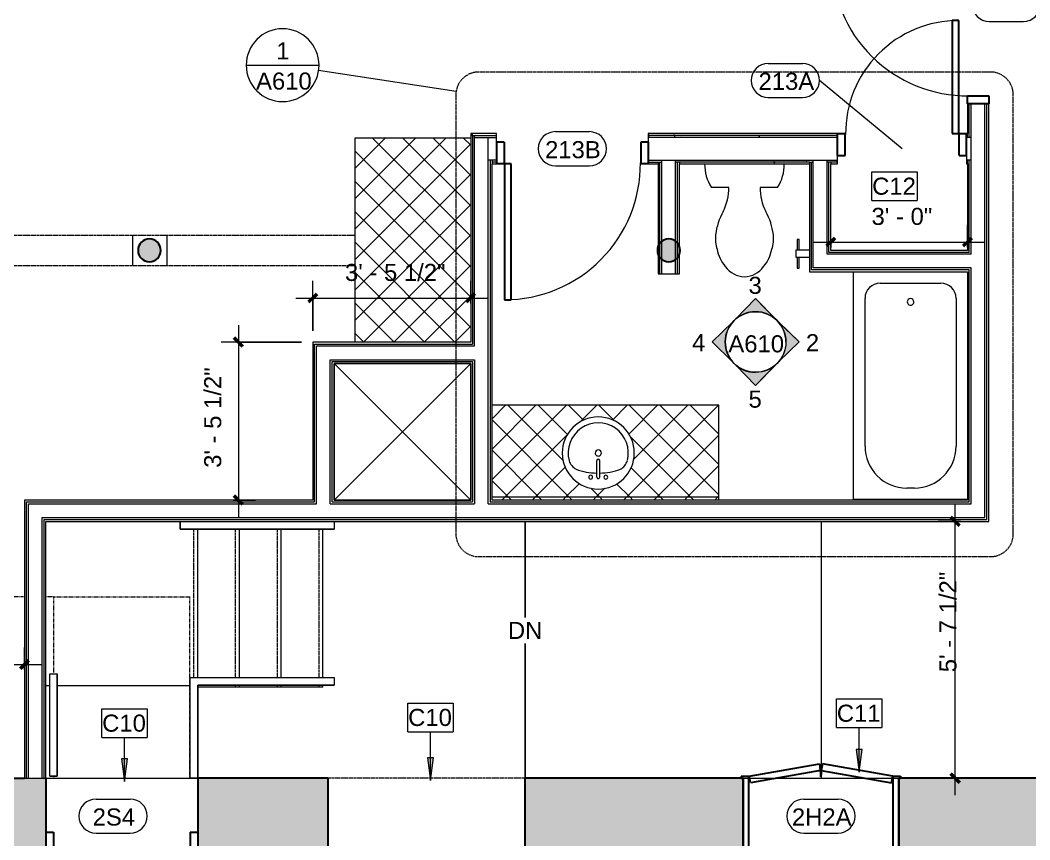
# Model space of a CAD drawing. Header units: inches. Extents: x -1176 to 1507, y -2587 to 978.
# Drawn here: x -905.1 to -639, y 20 to 236 of the extents above; entities that cross this region are included whole.
import ezdxf

# ---------------------------------------------------------------- set-up
doc = ezdxf.new("R2010")
doc.units = ezdxf.units.IN
doc.header["$MEASUREMENT"] = 0
for name, pattern in [('Dash', [0.25, 0.125, -0.125]), ('Dash 1_16_', [0.125, 0.0625, -0.0625]), ('Dash Dot 3_16_', [0.3125, 0.1875, -0.0625, 0, -0.0625]), ('Overhead', [0.15625, 0.09375, -0.0625]), ('Overhead 1_16_', [0.101562, 0.0625, -0.039062])]:
    doc.linetypes.add(name, pattern=pattern)
for name, color, linetype, lineweight in [('A-ANNO-DIMS', 211, 'Continuous', 9), ('A-ANNO-DIMS-48', 211, 'Continuous', 9), ('A-ANNO-KEYN', 231, 'Continuous', 9), ('A-ANNO-SYMB', 150, 'Continuous', 9), ('A-DETL', 90, 'Continuous', 9), ('A-DETL-GENF', 92, 'Continuous', 9), ('A-DETL-MEDM', 33, 'Continuous', 18), ('A-DOOR', 31, 'Continuous', 18), ('A-DOOR-FRAM', 31, 'Continuous', 30), ('A-DOOR-IDEN', 31, 'Continuous', 9), ('A-FLOR', 192, 'Continuous', 18), ('A-FLOR-HRAL', 11, 'Continuous', 18), ('A-FLOR-LEVL', 51, 'Continuous', 9), ('A-FLOR-LEVL-TEXT', 2, 'Continuous', 9), ('A-GENM', 13, 'Continuous', 18), ('A-WALL', 113, 'Continuous', 18), ('A-WALL-PATT', 111, 'Continuous', 18), ('G-ANNO-SYMB', 111, 'Continuous', 9), ('I-WALL', 2, 'Continuous', 18), ('P-SANR-FIXT', 6, 'Continuous', 9), ('Q-CASE', 31, 'Continuous', 9), ('S-COLS', 52, 'Continuous', 18), ('S-STRS', 31, 'Continuous', 18)]:
    doc.layers.add(name, color=color, linetype=linetype, lineweight=lineweight)
doc.styles.add('Arial', font='arial.ttf', dxfattribs={"height": 4.5})
doc.styles.add('Swis721 Lt BT', font='swissl.ttf', dxfattribs={"height": 4.5})
doc.dimstyles.new('OTJ_-_3_32__Linear__1_2__Tolerance_1', dxfattribs={"dimscale": 12, "dimtxt": 4.748918, "dimasz": 0.1875, "dimexe": 0.375, "dimexo": 0.25, "dimgap": 0.25, "dimtad": 1, "dimdec": 1, "dimrnd": 0.5, "dimzin": 3, "dimdsep": 46, "dimlunit": 4, "dimtxsty": 'Swis721 Lt BT', "dimblk1": 'OBLIQUE', "dimblk2": 'OBLIQUE', "dimsah": 1, "dimcen": 0.09, "dimdle": 0.375, "dimazin": 0, "dimtfac": 1, "dimtdec": 4, "dimtix": 1, "dimtmove": 0, "dimatfit": 3, "dimfxl": 1, "dimtvp": 1, "dimfrac": 2, "dimtolj": 1, "dimtzin": 0, "dimarcsym": 2})
doc.dimstyles.new('OTJ_-_3_32__Linear__1_2__Tolerance_2', dxfattribs={"dimscale": 12, "dimtxt": 4.748918, "dimasz": 0.1875, "dimexe": 0.375, "dimexo": 0.25, "dimgap": 0.25, "dimtad": 1, "dimdec": 1, "dimrnd": 0.5, "dimzin": 3, "dimdsep": 46, "dimlunit": 4, "dimtxsty": 'Swis721 Lt BT', "dimblk1": 'OBLIQUE', "dimblk2": 'OBLIQUE', "dimsah": 1, "dimcen": 0.09, "dimdle": 0.375, "dimazin": 0, "dimtfac": 1, "dimtdec": 4, "dimtix": 1, "dimtmove": 2, "dimatfit": 3, "dimfxl": 1, "dimtvp": 1, "dimfrac": 2, "dimtolj": 1, "dimtzin": 0, "dimarcsym": 2})
pattern_1 = [(0, (0, 0), (15.36, 3.84), [0.634, -10.886, 0.634, -10.886, -61.44]), (0, (0, 0), (15.36, 3.84), [-23.04, 0.634, -22.406, 0.634, -10.886, -26.88]), (0, (0, 0), (15.36, 3.84), [-57.6, 0.634, -7.046, 0.634, -18.566]), (120, (5.76, 1.92), (-11.005538, 11.38215), [0.634, -10.886, 0.634, -10.886, -61.44]), (120, (5.76, 1.92), (-11.005538, 11.38215), [-23.04, 0.634, -22.406, 0.634, -10.886, -26.88]), (120, (5.76, 1.92), (-11.005538, 11.38215), [-57.6, 0.634, -7.046, 0.634, -18.566]), (240, (7.68, 9.6), (-4.354462, -15.22215), [0.634, -10.886, 0.634, -10.886, -61.44]), (240, (7.68, 9.6), (-4.354462, -15.22215), [-23.04, 0.634, -22.406, 0.634, -10.886, -26.88]), (240, (7.68, 9.6), (-4.354462, -15.22215), [-57.6, 0.634, -7.046, 0.634, -18.566])]
pattern_2 = [(45, (733.535, -109.558), (-4.006467, 4.006467), []), (135, (733.535, -109.558), (-4.006467, -4.006467), [])]

# ---------------------------------------------------------------- blocks, each defined once
blk = doc.blocks.new('Single Flush - D13 3_ X 8_-8254427-2nd Floor Construction')
at = {"layer": 'A-DOOR', "lineweight": 30}
for p, q in [((16.16, -10), (17.91, -10)), ((16.16, -45.81), (16.16, -10)), ((17.91, -10), (17.91, -45.81)), ((17.91, -45.81), (16.16, -45.81))]:
    blk.add_line(p, q, dxfattribs=at)
at = {"layer": 'A-DOOR', "lineweight": 9}
blk.add_arc((17.91, -10), 35.81, 179.5, 270, dxfattribs=at)
at = {"layer": 'A-DOOR-FRAM'}
for p, q in [((-20, -4.25), (-20, -10)), ((-20, -4.25), (-18, -4.25)), ((-18, -4.25), (-18, -10)), ((18, -4.25), (18, -10)), ((18, -4.25), (20, -4.25)), ((20, -4.25), (20, -10)), ((-20, -10), (-18, -10)), ((18, -10), (20, -10))]:
    blk.add_line(p, q, dxfattribs=at)
at = {"layer": 'A-GENM', "linetype": 'Dash', "lineweight": 9}
for p, q in [((-25.62, 57.81), (-29.91, 57.81)), ((-29.91, 10), (-29.91, 57.81)), ((-17.91, 57.81), (-20, 57.81)), ((-17.91, 57.81), (17.91, 57.81)), ((-17.91, 37.5), (-17.91, 57.81)), ((17.91, 10), (17.91, 57.81)), ((-17.91, 10), (-17.91, 10.5)), ((17.87, 10), (17.91, 10)), ((-35.91, -10), (-35.91, -10.38)), ((17.87, -10), (17.91, -10)), ((17.91, -10), (17.91, -69.81)), ((-35.91, -12.38), (-35.91, -60.38)), ((-35.91, -62.38), (-35.91, -69.81)), ((-35.91, -69.81), (17.91, -69.81))]:
    blk.add_line(p, q, dxfattribs=at)
blk = doc.blocks.new('Double Flush - 3_6-8108160-2nd Floor Construction')
at = {"layer": 'A-DOOR', "color": 8, "lineweight": 30}
for p, q in [((-18.91, 10.5), (-0.38, 13.77)), ((-0.38, 13.77), (-0.08, 12.04)), ((0.38, 13.77), (0.08, 12.04)), ((18.91, 10.5), (0.38, 13.77)), ((-0.08, 12.04), (-18.6, 8.78)), ((0.08, 12.04), (18.6, 8.78)), ((-18.6, 8.78), (-18.91, 10.5)), ((18.6, 8.78), (18.91, 10.5))]:
    blk.add_line(p, q, dxfattribs=at)
at = {"layer": 'A-DOOR', "lineweight": 9}
for centre, start, end in [((-18.91, 10.5), 359.5, 10), ((18.91, 10.5), 170, 180.5)]:
    blk.add_arc(centre, 18.81, start, end, dxfattribs=at)
at = {"layer": 'A-DOOR-FRAM', "color": 8}
for p, q in [((-21, 10.5), (-19, 10.5)), ((-21, 10.5), (-21, 10)), ((-21, 10), (-20.5, 10)), ((-20.5, -10), (-20.5, 10)), ((-19, -10.5), (-19, 10.5)), ((19, -10.5), (19, 10.5)), ((19, 10.5), (21, 10.5)), ((20.5, 10), (21, 10)), ((20.5, -10), (20.5, 10)), ((21, 10.5), (21, 10)), ((-21, -10), (-20.5, -10)), ((-21, -10.5), (-21, -10)), ((-21, -10.5), (-19, -10.5)), ((19, -10.5), (21, -10.5)), ((20.5, -10), (21, -10)), ((21, -10.5), (21, -10))]:
    blk.add_line(p, q, dxfattribs=at)
blk = doc.blocks.new('Desk32 - Desk-6998125-2nd Floor Construction')
at = {"layer": 'Q-CASE'}
h = blk.add_hatch(dxfattribs=at)
h.set_pattern_fill('FP_18', color=256, style=0, pattern_type=2)
h.set_pattern_definition([(135, (2529.107, 1280.779), (-4.006467, -4.006467), []), (225, (2529.107, 1280.779), (4.006467, -4.006467), [])])
h.paths.add_polyline_path([(2377.92, 463.83), (2377.92, 494.41), (2324.13, 494.41), (2324.13, 463.83), (2354.17, 463.83)], flags=0)
for p, q in [((2324.13, 494.41), (2324.13, 463.83)), ((2324.13, 463.83), (2377.92, 463.83))]:
    blk.add_line(p, q, dxfattribs=at)
blk = doc.blocks.new('Single Flush - D13 3_ X 8_-V21-2nd Floor Construction')
at = {"layer": 'A-GENM', "linetype": 'Dash', "lineweight": 9}
for p, q in [((-22.91, 57.81), (-29.91, 57.81)), ((-29.91, 10), (-29.91, 57.81)), ((-35.91, -10), (-35.91, -10.38)), ((-35.91, -62.38), (-35.91, -69.81)), ((-35.91, -69.81), (-18.02, -69.81))]:
    blk.add_line(p, q, dxfattribs=at)
blk = doc.blocks.new('Single Flush - D2 3_ X 8_-8439575-2nd Floor Construction')
at = {"layer": 'A-DOOR', "lineweight": 30}
for p, q in [((16.15625, 39.8125), (16.15625, 4)), ((17.90625, 39.8125), (16.15625, 39.8125)), ((17.90625, 4), (17.90625, 39.8125)), ((16.15625, 4), (17.90625, 4))]:
    blk.add_line(p, q, dxfattribs=at)
at = {"layer": 'A-DOOR', "lineweight": 9}
blk.add_arc((17.90625, 4), 35.8125, 90, 180.5, dxfattribs=at)
at = {"layer": 'A-DOOR-FRAM'}
for p, q in [((-20, -1.75), (-20, 4)), ((-20, 4), (-18, 4)), ((-18, -1.75), (-18, 4)), ((18.000004, -1.75), (18.000004, 4)), ((18.000004, 4), (20.000004, 4)), ((20.000004, -1.75), (20.000004, 4)), ((-20, -1.75), (-18, -1.75)), ((18.000004, -1.75), (20.000004, -1.75))]:
    blk.add_line(p, q, dxfattribs=at)
blk = doc.blocks.new('Single Flush - D1 3_ X 8_-8249534-2nd Floor Construction')
at = {"layer": 'A-DOOR', "lineweight": 30}
for p, q in [((16.15625, 38.625), (16.15625, 2.8125)), ((17.90625, 38.625), (16.15625, 38.625)), ((17.90625, 2.8125), (17.90625, 38.625)), ((16.15625, 2.8125), (17.90625, 2.8125))]:
    blk.add_line(p, q, dxfattribs=at)
at = {"layer": 'A-DOOR', "lineweight": 9}
blk.add_arc((17.90625, 2.8125), 35.8125, 90, 180.5, dxfattribs=at)
at = {"layer": 'A-DOOR-FRAM'}
for p, q in [((-20, -2.9375), (-20, 2.8125)), ((-20, 2.8125), (-18, 2.8125)), ((-18, -2.9375), (-18, 2.8125)), ((18.000004, -2.9375), (18.000004, 2.8125)), ((18.000004, 2.8125), (20.000004, 2.8125)), ((20.000004, -2.9375), (20.000004, 2.8125)), ((-20, -2.9375), (-18, -2.9375)), ((18.000004, -2.9375), (20.000004, -2.9375))]:
    blk.add_line(p, q, dxfattribs=at)
blk = doc.blocks.new('Single Flush - D2 2_6_ X 8_-8439169-2nd Floor Construction')
at = {"layer": 'A-DOOR', "lineweight": 30}
for p, q in [((13.15625, 33.8125), (13.15625, 4)), ((14.90625, 33.8125), (13.15625, 33.8125)), ((14.90625, 4), (14.90625, 33.8125)), ((13.15625, 4), (14.90625, 4))]:
    blk.add_line(p, q, dxfattribs=at)
at = {"layer": 'A-DOOR', "lineweight": 9}
blk.add_arc((14.90625, 4), 29.8125, 90, 180.5, dxfattribs=at)
at = {"layer": 'A-DOOR-FRAM'}
for p, q in [((-17, -1.75), (-17, 4)), ((-17, 4), (-15, 4)), ((-15, -1.75), (-15, 4)), ((15.000004, -1.75), (15.000004, 4)), ((15.000004, 4), (17.000004, 4)), ((17.000004, -1.75), (17.000004, 4)), ((-17, -1.75), (-15, -1.75)), ((15.000004, -1.75), (17.000004, -1.75))]:
    blk.add_line(p, q, dxfattribs=at)
blk = doc.blocks.new('C-Counter Top - ADJ HEIGHT-7398507-2nd Floor Construction')
at = {"layer": 'Q-CASE'}
h = blk.add_hatch(dxfattribs=at)
h.set_pattern_fill('FP_41', color=256, style=0, pattern_type=2)
h.set_pattern_definition(pattern_2)
h.paths.add_polyline_path([(-47.21, 0.75), (12.59, 0.75), (12.59, 25), (-47.21, 25), (-47.21, 4.15)], flags=0)
h.paths.add_polyline_path([(-19.21, 2.9), (-21.32, 3.14), (-23.33, 3.84), (-25.13, 4.97), (-26.64, 6.47), (-27.77, 8.28), (-28.47, 10.28), (-28.71, 12.4), (-28.47, 14.51), (-27.77, 16.52), (-26.64, 18.32), (-25.13, 19.82), (-23.33, 20.96), (-21.32, 21.66), (-19.21, 21.9), (-17.1, 21.66), (-15.09, 20.96), (-13.29, 19.82), (-11.78, 18.32), (-10.65, 16.52), (-9.95, 14.51), (-9.71, 12.4), (-9.95, 10.28), (-10.65, 8.28), (-11.78, 6.47), (-13.29, 4.97), (-15.09, 3.84), (-17.1, 3.14)], flags=0)
h = blk.add_hatch(dxfattribs=at)
h.set_pattern_fill('FP_41', color=256, style=0, pattern_type=2)
h.set_pattern_definition(pattern_2)
h.paths.add_polyline_path([(12.59, 0), (12.59, 0.75), (-47.21, 0.75), (-47.21, 0), (-41.04, 0)], flags=0)
for p, q in [((12.59, 25), (-47.21, 25)), ((12.59, 0.75), (12.59, 25)), ((12.59, 0.75), (-47.21, 0.75)), ((12.59, 0), (12.59, 0.75))]:
    blk.add_line(p, q, dxfattribs=at)
blk = doc.blocks.new('Sink Vanity-Round - 19_ x 19_-4918671-2nd Floor Construction')
at = {"layer": 'P-SANR-FIXT'}
for p, q in [((3.43, 9.73), (3.43, 5.36)), ((4.18, 9.73), (4.18, 5.36))]:
    blk.add_line(p, q, dxfattribs=at)
for centre, radius, start, end in [((3.81, 3.35), 9.5, 90, 270), ((3.81, 3.35), 9.5, 270, 90), ((3.81, -9.17), 17.81, 91.2067, 109.2086), ((1.81, 9.73), 0.5, 360, 180), ((1.81, 9.73), 0.5, 180, 360), ((3.81, 9.73), 0.375, 360, 180), ((3.81, -9.17), 17.81, 70.7914, 88.7933), ((5.81, 9.73), 0.5, 0, 180), ((5.81, 9.73), 0.5, 180, 360), ((3.81, 3.35), 7.93, 165.3071, 14.6929), ((0.05, 4.11), 4.12, 120.7927, 162.1904), ((3.81, 5.36), 0.375, 180, 360), ((7.56, 4.11), 4.12, 17.8096, 59.2073), ((3.81, 3.35), 0.812, 360, 180), ((3.81, 3.35), 0.813, 180, 360)]:
    blk.add_arc(centre, radius, start, end, dxfattribs=at)
blk = doc.blocks.new('Tub-Rectangular-3D - Tub-Rectangular-3D-V39-2nd Floor Construction')
at = {"layer": 'P-SANR-FIXT'}
for p, q in [((16.28, -2.81), (16.28, -32.81)), ((-36.72, -5.81), (2.28, -5.81)), ((-40.72, -25.81), (-40.72, -9.81)), ((13.28, -16.81), (13.28, -18.81)), ((2.28, -29.81), (-36.72, -29.81)), ((16.28, -32.81), (-43.72, -32.81))]:
    blk.add_line(p, q, dxfattribs=at)
for centre, radius, start, end in [((-36.72, -9.81), 4, 90, 180), ((2.28, -16.81), 11, 360, 90), ((-35.77, -17.81), 0.875, 90, 270), ((-35.77, -17.81), 0.875, 270, 90), ((2.28, -18.81), 11, 270, 0), ((-36.72, -25.81), 4, 180, 270)]:
    blk.add_arc(centre, radius, start, end, dxfattribs=at)
blk = doc.blocks.new('P-Toilet-Floor-3D - Floor Mount-V40-2nd Floor Construction')
at = {"layer": 'P-SANR-FIXT'}
for p, q in [((-8.7, 8.31), (-4.13, 8.31)), ((4.13, 8.31), (8.7, 8.31))]:
    blk.add_line(p, q, dxfattribs=at)
for centre, radius, start, end in [((0.18, 25.42), 6.45, 91.5969, 144.1622), ((-0.18, 25.42), 6.45, 35.8378, 88.4031), ((2.68, 22.72), 10.08, 140.0681, 169.0843), ((-2.68, 22.72), 10.08, 10.9157, 39.9319), ((0.88, 21.86), 8.56, 161.1064, 187.2133), ((-0.88, 21.86), 8.56, 352.7867, 18.8936), ((9.41, 22.94), 17.16, 187.2133, 208.7603), ((-9.41, 22.94), 17.16, 331.2397, 352.7867), ((-17.85, 8.46), 13.72, 359.3911, 27.0003), ((17.85, 8.46), 13.72, 152.9997, 180.6089), ((0.69, 2.25), 11.19, 147.1473, 180.6052), ((-0.69, 2.25), 11.19, 359.3948, 32.8527)]:
    blk.add_arc(centre, radius, start, end, dxfattribs=at)
blk = doc.blocks.new('Door-Opening - Elevator Opening-7712518-2nd Floor Construction')
at = {"layer": 'A-DETL-GENF', "linetype": 'Overhead'}
for p, q in [((25.68, 10), (-26.32, 10)), ((-26.32, -10), (25.68, -10))]:
    blk.add_line(p, q, dxfattribs=at)
at = {"layer": 'A-DETL-MEDM', "lineweight": 30}
for p, q in [((-26.32, 10), (-26.32, -10)), ((25.68, -10), (25.68, 10))]:
    blk.add_line(p, q, dxfattribs=at)
blk = doc.blocks.new('P-Toilet_Paper_Holder - 7 1_2_x3 1_2_x7 1_4_-2803415-2nd Floor Construction')
at = {"layer": 'P-SANR-FIXT'}
for p, q in [((915.65, 502.78), (915.15, 502.78)), ((915.15, 502.78), (915.15, 500.03)), ((915.65, 500.03), (915.65, 502.78)), ((914.9, 498.03), (914.9, 500.03)), ((914.9, 500.03), (918.4, 500.03)), ((918.4, 498.03), (914.9, 498.03)), ((915.15, 498.03), (915.15, 495.28)), ((915.65, 495.28), (915.65, 498.03)), ((915.15, 495.28), (915.65, 495.28))]:
    blk.add_line(p, q, dxfattribs=at)
blk = doc.blocks.new('Top Rail Type - Top Rail_Internal_-8436716-2nd Floor Construction')
at = {"layer": 'A-FLOR-HRAL', "lineweight": 9}
for p, q in [((-862.98, 101.87), (-862.98, 103.87)), ((-862.98, 103.87), (-822.37, 103.87)), ((-822.37, 103.87), (-822.37, 101.87)), ((-822.37, 101.87), (-862.98, 101.87))]:
    blk.add_line(p, q, dxfattribs=at)
blk = doc.blocks.new('Top Rail Type - Top Rail_Internal_-V70-2nd Floor Construction')
at = {"layer": 'A-FLOR-HRAL', "lineweight": 9}
for p, q in [((-862.98, 103.87), (-862.98, 101.87)), ((-862.98, 103.87), (-822.37, 103.87)), ((-822.37, 103.87), (-822.37, 101.87)), ((-862.98, 101.87), (-822.37, 101.87))]:
    blk.add_line(p, q, dxfattribs=at)
blk = doc.blocks.new('Top Rail Type - Top Rail_Internal_-8436813-2nd Floor Construction')
at = {"layer": 'A-FLOR-HRAL', "lineweight": 9}
for p, q in [((-860.33, 36.25), (-860.33, 62.75)), ((-860.33, 62.75), (-822.33, 62.75)), ((-822.33, 62.75), (-822.33, 60.75)), ((-858.33, 60.75), (-858.33, 36.25)), ((-822.33, 60.75), (-858.33, 60.75)), ((-858.33, 36.25), (-860.33, 36.25))]:
    blk.add_line(p, q, dxfattribs=at)
blk = doc.blocks.new('Top Rail Type - Top Rail_Internal_-V71-2nd Floor Construction')
at = {"layer": 'A-FLOR-HRAL', "lineweight": 9}
for p, q in [((-860.33, 62.75), (-822.33, 62.75)), ((-860.33, 36.25), (-860.33, 62.75)), ((-822.33, 62.75), (-822.33, 60.75)), ((-858.33, 60.75), (-822.33, 60.75)), ((-858.33, 36.25), (-858.33, 60.75)), ((-860.33, 36.25), (-858.33, 36.25))]:
    blk.add_line(p, q, dxfattribs=at)
blk = doc.blocks.new('Top Rail Type - Top Rail_Internal_-8436933-2nd Floor Construction')
at = {"layer": 'A-FLOR-HRAL', "lineweight": 9}
for p, q in [((-897.33, 63.75), (-895.33, 63.75)), ((-897.33, 36.75), (-897.33, 63.75)), ((-895.33, 63.75), (-895.33, 36.75)), ((-895.33, 36.75), (-897.33, 36.75))]:
    blk.add_line(p, q, dxfattribs=at)
blk = doc.blocks.new('Top Rail Type - Top Rail_Internal_-V72-2nd Floor Construction')
at = {"layer": 'A-FLOR-HRAL', "lineweight": 9}
for p, q in [((-897.33, 63.75), (-895.33, 63.75)), ((-897.33, 36.75), (-897.33, 63.75)), ((-895.33, 36.75), (-895.33, 63.75)), ((-897.33, 36.75), (-895.33, 36.75))]:
    blk.add_line(p, q, dxfattribs=at)
blk = doc.blocks.new('Door Tag - Door Tag-41184-2nd Floor Construction')
at = {"layer": 'A-DOOR-IDEN'}
for p, q in [((-0.09375, 0.09375), (0.09375, 0.09375)), ((-0.09375, -0.09375), (0.09375, -0.09375))]:
    blk.add_line(p, q, dxfattribs=at)
for centre, start, end in [((-0.09375, 0), 90, 270), ((0.09375, 0), 270, 90)]:
    blk.add_arc(centre, 0.09375, start, end, dxfattribs=at)
blk = doc.blocks.new('DIMBLOCK46-2nd Floor Construction')
at = {"layer": 'A-ANNO-DIMS-48'}
for p, q in [((-847.61, 155.68), (-847.61, 105.06)), ((-831, 151.18), (-852.11, 151.18)), ((-847.61, 151.18), (-831, 151.18)), ((-849.02, 109.56), (-843.11, 109.56)), ((-847.61, 109.56), (-849.02, 109.56))]:
    blk.add_line(p, q, dxfattribs=at)
at = {"layer": 'A-ANNO-DIMS-48', "lineweight": 50}
for p, q in [((-847.61, 151.18), (-848.74, 152.31)), ((-847.61, 151.18), (-846.49, 150.06)), ((-847.61, 109.56), (-848.74, 110.68)), ((-847.61, 109.56), (-846.49, 108.43))]:
    blk.add_line(p, q, dxfattribs=at)
at = {"layer": 'A-ANNO-DIMS-48', "color": 0, "insert": (-856.62, 118.05), "char_height": 4.5, "width": 29.579, "attachment_point": 1, "rotation": 90, "line_spacing_factor": 1.005062, "style": 'Swis721 Lt BT'}
blk.add_mtext('3\' - 5 1/2"', dxfattribs=at)
blk = doc.blocks.new('_Oblique')
at = {"color": 0, "linetype": 'ByBlock', "lineweight": -2}
blk.add_line((-0.5, -0.5), (0.5, 0.5), dxfattribs=at)
blk = doc.blocks.new('DIMBLOCK47-2nd Floor Construction')
at = {"layer": 'A-ANNO-DIMS-48'}
for p, q in [((-691.45, 176.16), (-691.45, 182.07)), ((-655.45, 176.16), (-655.45, 182.07)), ((-695.95, 177.57), (-650.95, 177.57)), ((-691.45, 177.57), (-691.45, 176.16)), ((-655.45, 177.57), (-655.45, 176.16))]:
    blk.add_line(p, q, dxfattribs=at)
at = {"layer": 'A-ANNO-DIMS-48', "lineweight": 50}
for p, q in [((-691.45, 177.57), (-690.32, 178.69)), ((-655.45, 177.57), (-654.32, 178.69)), ((-691.45, 177.57), (-692.57, 176.44)), ((-655.45, 177.57), (-656.57, 176.44))]:
    blk.add_line(p, q, dxfattribs=at)
at = {"layer": 'A-ANNO-DIMS-48', "color": 0, "insert": (-680.72, 186.58), "char_height": 4.5, "width": 17.4579, "attachment_point": 1, "line_spacing_factor": 1.005062, "style": 'Swis721 Lt BT'}
blk.add_mtext('3\' - 0"', dxfattribs=at)
blk = doc.blocks.new('DIMBLOCK48-2nd Floor Construction')
at = {"layer": 'A-ANNO-DIMS-48'}
for p, q in [((-828, 154.18), (-828, 167.3)), ((-786.37, 161.39), (-786.37, 167.3)), ((-832.5, 162.8), (-781.87, 162.8)), ((-828, 162.8), (-828, 154.18)), ((-786.37, 162.8), (-786.37, 161.39))]:
    blk.add_line(p, q, dxfattribs=at)
at = {"layer": 'A-ANNO-DIMS-48', "lineweight": 50}
for p, q in [((-828, 162.8), (-829.12, 161.68)), ((-828, 162.8), (-826.87, 163.93)), ((-786.37, 162.8), (-787.5, 161.68)), ((-786.37, 162.8), (-785.25, 163.93))]:
    blk.add_line(p, q, dxfattribs=at)
at = {"layer": 'A-ANNO-DIMS-48', "color": 0, "insert": (-819.51, 171.81), "char_height": 4.5, "width": 29.579, "attachment_point": 1, "line_spacing_factor": 1.005062, "style": 'Swis721 Lt BT'}
blk.add_mtext('3\' - 5 1/2"', dxfattribs=at)
blk = doc.blocks.new('DIMBLOCK49-2nd Floor Construction')
at = {"layer": 'A-ANNO-DIMS-48'}
for p, q in [((-658.67, 31.75), (-658.67, 108.43)), ((-657.27, 103.93), (-663.17, 103.93)), ((-658.67, 103.93), (-657.27, 103.93)), ((-657.27, 36.25), (-663.17, 36.25)), ((-658.67, 36.25), (-657.27, 36.25))]:
    blk.add_line(p, q, dxfattribs=at)
at = {"layer": 'A-ANNO-DIMS-48', "lineweight": 50}
for p, q in [((-658.67, 103.93), (-659.8, 105.06)), ((-658.67, 103.93), (-657.55, 102.81)), ((-658.67, 36.25), (-659.8, 37.38)), ((-658.67, 36.25), (-657.55, 35.13))]:
    blk.add_line(p, q, dxfattribs=at)
at = {"layer": 'A-ANNO-DIMS-48', "color": 0, "insert": (-662.84, 64.17), "char_height": 4.5, "width": 29.579, "attachment_point": 1, "rotation": 90, "line_spacing_factor": 1.005062, "style": 'Swis721 Lt BT'}
blk.add_mtext('5\' - 7 1/2"', dxfattribs=at)
blk = doc.blocks.new('DIMBLOCK50-2nd Floor Construction')
at = {"layer": 'A-ANNO-DIMS-48'}
for p, q in [((-1004.06, 64.82), (-1004.06, 70.73)), ((-903.96, 64.82), (-903.96, 70.73)), ((-1008.56, 66.23), (-899.46, 66.23)), ((-1004.06, 66.23), (-1004.06, 64.82)), ((-903.96, 66.23), (-903.96, 64.82))]:
    blk.add_line(p, q, dxfattribs=at)
at = {"layer": 'A-ANNO-DIMS-48', "lineweight": 50}
for p, q in [((-1004.06, 66.23), (-1002.94, 67.36)), ((-903.96, 66.23), (-902.83, 67.36)), ((-1004.06, 66.23), (-1005.19, 65.11)), ((-903.96, 66.23), (-905.08, 65.11))]:
    blk.add_line(p, q, dxfattribs=at)
at = {"layer": 'A-ANNO-DIMS-48', "color": 0, "insert": (-961.28, 75.24), "char_height": 4.5, "width": 17.4579, "attachment_point": 1, "line_spacing_factor": 1.005062, "style": 'Swis721 Lt BT'}
blk.add_mtext('8\' - 4"', dxfattribs=at)
blk = doc.blocks.new('Floor Plan - Callout Head-3511279-2nd Floor Construction')
at = {"layer": 'A-ANNO-SYMB'}
blk.add_line((-0.2, 0), (0.2, 0), dxfattribs=at)
for start, end in [(360, 180), (180, 360)]:
    blk.add_arc((0, 0), 0.2, start, end, dxfattribs=at)
blk = doc.blocks.new('Elevation - Filled Arrow 2-347888-2nd Floor Construction')
at = {"layer": 'G-ANNO-SYMB'}
blk.add_circle((0, 0), 0.1664, dxfattribs=at)
blk = doc.blocks.new('Elevation - Filled Arrow-151867-2nd Floor Construction')
at = {"layer": 'G-ANNO-SYMB'}
h = blk.add_hatch(color=256, dxfattribs=at)
edge = h.paths.add_edge_path(flags=0)
edge.add_line((0, 0.2393), (0.1103, 0.1247))
edge.add_arc((-0.0002, -0.0002), 0.1667, 48.498, 130.5571)
edge.add_line((-0.1085, 0.1265), (0, 0.2393))
for p, q in [((0, 0.2393), (-0.1085, 0.1265)), ((-0.1084, 0.1266), (0, 0.2393)), ((0, 0.2393), (-0.1084, 0.1266)), ((0, 0.2393), (0.11, 0.1249)), ((0.1103, 0.1247), (0, 0.2393))]:
    blk.add_line(p, q, dxfattribs=at)
blk.add_arc((-0.0002, -0.0002), 0.1667, 48.498, 130.5571, dxfattribs=at)
blk.add_ellipse((-0.0002, -0.0001), major_axis=(-0.1667, 0), ratio=0.999376, start_param=3.141593, end_param=6.283185, dxfattribs=at)
blk = doc.blocks.new('Keynote Tag - Keynote Number - Boxed-135510-2nd Floor Construction')
at = {"layer": 'A-ANNO-KEYN'}
for p, q in [((-0.125, -0.0792), (-0.125, 0.0781)), ((-0.125, 0.0781), (0.125, 0.0781)), ((0.125, 0.0781), (0.125, -0.0792)), ((-0.125, -0.0792), (0.125, -0.0792))]:
    blk.add_line(p, q, dxfattribs=at)

msp = doc.modelspace()

# ---------------------------------------------------------------- hatches: boundary and pattern name
at = {"layer": 'A-ANNO-KEYN'}
for points in [[(-683.98, 37.84), (-683.19, 43.84), (-684.77, 43.84)], [(-877.62, 35.38), (-876.83, 41.38), (-878.41, 41.38)], [(-796.97, 35.64), (-796.18, 41.64), (-797.76, 41.64)]]:
    msp.add_hatch(color=256, dxfattribs=at).paths.add_polyline_path(points, flags=0)
at = {"layer": 'A-WALL-PATT', "lineweight": 9}
h = msp.add_hatch(dxfattribs=at)
h.set_pattern_fill('FP_6', color=256, style=0, pattern_type=2)
h.set_pattern_definition(pattern_1)
h.paths.add_polyline_path([(-655.65, 205.66), (-655.45, 205.66), (-655.45, 206.16), (-655.65, 206.16)], flags=0)
h.paths.add_polyline_path([(-779.56, 205.66), (-779.56, 206.16), (-786.37, 206.16), (-786.37, 205.66), (-780.75, 205.66)], flags=0)
h.paths.add_polyline_path([(-705.32, 205.66), (-689.65, 205.66), (-689.65, 206.16), (-739.56, 206.16), (-739.56, 205.66)], flags=0)
h = msp.add_hatch(dxfattribs=at)
h.set_pattern_fill('FP_6', color=256, style=0, pattern_type=2)
h.set_pattern_definition(pattern_1)
h.paths.add_polyline_path([(-722.63, 205.16), (-689.65, 205.16), (-689.65, 205.66), (-739.56, 205.66), (-739.56, 205.16)], flags=0)
h.paths.add_polyline_path([(-655.45, 205.16), (-655.45, 205.66), (-655.65, 205.66), (-655.65, 205.16)], flags=0)
h.paths.add_polyline_path([(-779.56, 205.16), (-779.56, 205.66), (-785.37, 205.66), (-785.37, 205.16), (-780.75, 205.16)], flags=0)
h = msp.add_hatch(dxfattribs=at)
h.set_pattern_fill('FP_6', color=256, style=0, pattern_type=2)
h.set_pattern_definition(pattern_1)
h.paths.add_polyline_path([(-655.65, 198.66), (-655.45, 198.66), (-655.45, 199.16), (-655.65, 199.16)], flags=0)
h.paths.add_polyline_path([(-780.75, 198.66), (-779.56, 198.66), (-779.56, 199.16), (-780.75, 199.16)], flags=0)
h.paths.add_polyline_path([(-697.07, 198.66), (-696.07, 198.66), (-696.07, 199.16), (-732.35, 199.16), (-732.35, 198.66), (-705.32, 198.66)], flags=0)
h.paths.add_polyline_path([(-691.95, 198.66), (-689.65, 198.66), (-689.65, 199.16), (-692.45, 199.16), (-692.45, 198.66)], flags=0)
h.paths.add_polyline_path([(-735.98, 198.66), (-735.98, 199.16), (-739.56, 199.16), (-739.56, 198.66), (-736.48, 198.66)], flags=0)
h = msp.add_hatch(dxfattribs=at)
h.set_pattern_fill('FP_6', color=256, style=0, pattern_type=2)
h.set_pattern_definition(pattern_1)
h.paths.add_polyline_path([(-655.65, 198.16), (-655.45, 198.16), (-655.45, 198.66), (-655.65, 198.66)], flags=0)
h.paths.add_polyline_path([(-779.56, 198.16), (-779.56, 198.66), (-780.75, 198.66), (-780.75, 198.16)], flags=0)
h.paths.add_polyline_path([(-691.45, 198.16), (-689.65, 198.16), (-689.65, 198.66), (-691.45, 198.66)], flags=0)
h.paths.add_polyline_path([(-731.35, 198.16), (-697.07, 198.16), (-697.07, 198.66), (-731.35, 198.66)], flags=0)
h.paths.add_polyline_path([(-736.98, 198.16), (-736.98, 198.66), (-739.56, 198.66), (-739.56, 198.16)], flags=0)
at = {"layer": 'A-WALL-PATT'}
h = msp.add_hatch(color=250, dxfattribs=at)
h.paths.add_polyline_path([(-824.03, 16.25), (-824.03, 36.25), (-858.33, 36.25), (-858.33, 16.25), (-843.04, 16.25)], flags=0)
h.paths.add_polyline_path([(-590.07, 16.25), (-590.07, 36.25), (-673.56, 36.25), (-673.56, 16.25), (-636.06, 16.25)], flags=0)
h.paths.add_polyline_path([(-982.35, 16.25), (-898.33, 16.25), (-898.33, 36.25), (-1015.06, 36.25), (-1015.06, 16.25)], flags=0)
h.paths.add_polyline_path([(-754.04, 16.25), (-714.56, 16.25), (-714.56, 36.25), (-772.03, 36.25), (-772.03, 16.25)], flags=0)
at = {"layer": 'S-COLS'}
for points in [[(-871.06, 172.37), (-869.91, 172.6), (-868.94, 173.25), (-868.29, 174.23), (-868.06, 175.37), (-868.29, 176.52), (-868.94, 177.5), (-869.91, 178.15), (-871.06, 178.37), (-872.21, 178.15), (-873.18, 177.5), (-873.83, 176.52), (-874.06, 175.37), (-873.83, 174.23), (-873.18, 173.25), (-872.21, 172.6)], [(-734.16, 172.37), (-733.02, 172.6), (-732.04, 173.25), (-731.39, 174.23), (-731.16, 175.37), (-731.39, 176.52), (-732.04, 177.5), (-733.02, 178.15), (-734.16, 178.37), (-735.31, 178.15), (-736.28, 177.5), (-736.94, 176.52), (-737.16, 175.37), (-736.94, 174.23), (-736.28, 173.25), (-735.31, 172.6)]]:
    msp.add_hatch(color=250, dxfattribs=at).paths.add_polyline_path(points, flags=0)

# ---------------------------------------------------------------- linework, layer by layer
at = {"layer": 'A-ANNO-KEYN'}
for p, q in [((-796.97, 35.64), (-796.97, 48.48)), ((-683.98, 37.84), (-683.98, 49.59)), ((-877.62, 35.38), (-877.62, 46.98)), ((-683.19, 43.84), (-684.77, 43.84)), ((-684.77, 43.84), (-683.98, 37.84)), ((-683.98, 37.84), (-683.19, 43.84)), ((-876.83, 41.38), (-878.41, 41.38)), ((-878.41, 41.38), (-877.62, 35.38)), ((-877.62, 35.38), (-876.83, 41.38)), ((-796.18, 41.64), (-797.76, 41.64)), ((-797.76, 41.64), (-796.97, 35.64)), ((-796.97, 35.64), (-796.18, 41.64))]:
    msp.add_line(p, q, dxfattribs=at)
at = {"layer": 'A-ANNO-SYMB'}
msp.add_line((-790.22, 217.27), (-826.46, 222.75), dxfattribs=at)
at = {"layer": 'A-ANNO-SYMB', "linetype": 'Dash Dot 3_16_'}
for p, q in [((-649.35, 222.38), (-784.28, 222.38)), ((-790.28, 216.38), (-790.28, 100.64)), ((-643.35, 100.64), (-643.35, 216.38)), ((-784.28, 94.64), (-649.35, 94.64))]:
    msp.add_line(p, q, dxfattribs=at)
for centre, start, end in [((-784.28, 216.38), 90, 180), ((-649.35, 216.38), 0, 90), ((-784.28, 100.64), 180, 270), ((-649.35, 100.64), 270, 0)]:
    msp.add_arc(centre, 6, start, end, dxfattribs=at)
at = {"layer": 'A-DETL', "linetype": 'Dash 1_16_'}
for p, q in [((-1004.06, 179.38), (-816.95, 179.38)), ((-1004.06, 171.38), (-816.95, 171.38))]:
    msp.add_line(p, q, dxfattribs=at)
at = {"layer": 'A-DETL'}
for p, q in [((-875.5, 179.38), (-875.5, 171.38)), ((-866.5, 179.38), (-866.5, 171.38))]:
    msp.add_line(p, q, dxfattribs=at)
at = {"layer": 'A-DETL', "lineweight": 18}
for p, q in [((-786.37, 145.56), (-822.37, 145.56)), ((-822.37, 145.56), (-822.37, 109.56)), ((-822.37, 145.56), (-786.37, 109.56)), ((-786.37, 145.56), (-822.37, 109.56)), ((-786.37, 109.56), (-786.37, 145.56)), ((-822.37, 109.56), (-786.37, 109.56))]:
    msp.add_line(p, q, dxfattribs=at)
at = {"layer": 'A-DOOR-IDEN'}
msp.add_line((-672.65, 202.16), (-694.43, 220.16), dxfattribs=at)
at = {"layer": 'A-FLOR'}
for p, q in [((-897.33, 60.63), (-898.33, 60.63)), ((-860.33, 60.63), (-895.33, 60.63))]:
    msp.add_line(p, q, dxfattribs=at)
at = {"layer": 'A-FLOR-LEVL'}
for p, q in [((-772.04, 103.93), (-772.04, 36.25)), ((-694.04, 103.93), (-694.04, 36.25))]:
    msp.add_line(p, q, dxfattribs=at)
at = {"layer": 'A-WALL'}
for p, q in [((-654.95, 205.16), (-654.95, 214.02)), ((-654.45, 174.35), (-654.45, 214.02)), ((-650.82, 104.93), (-650.82, 214.02)), ((-650.32, 104.43), (-650.32, 214.02)), ((-786.37, 205.66), (-779.56, 205.66)), ((-785.87, 205.66), (-785.87, 150.68)), ((-785.37, 150.18), (-785.37, 205.66)), ((-785.37, 205.16), (-779.56, 205.16)), ((-781.75, 108.56), (-781.75, 205.16)), ((-689.65, 205.66), (-739.56, 205.66)), ((-689.65, 205.16), (-739.56, 205.16)), ((-655.45, 205.66), (-655.65, 205.66)), ((-654.45, 205.16), (-655.65, 205.16)), ((-655.45, 205.16), (-655.45, 206.16)), ((-779.56, 199.16), (-781.75, 199.16)), ((-781.25, 199.16), (-781.25, 109.06)), ((-780.75, 199.16), (-780.75, 198.16)), ((-779.56, 198.66), (-780.75, 198.66)), ((-739.56, 199.16), (-689.65, 199.16)), ((-739.56, 198.66), (-735.98, 198.66)), ((-736.98, 198.66), (-736.98, 198.16)), ((-736.48, 169.17), (-736.48, 198.66)), ((-735.98, 169.17), (-735.98, 199.16)), ((-732.35, 169.17), (-732.35, 199.16)), ((-697.07, 198.66), (-732.35, 198.66)), ((-731.85, 169.17), (-731.85, 198.66)), ((-731.35, 198.66), (-731.35, 198.16)), ((-697.07, 198.66), (-696.07, 198.66)), ((-697.07, 198.66), (-697.07, 198.16)), ((-696.57, 170.23), (-696.57, 198.66)), ((-696.07, 170.73), (-696.07, 199.16)), ((-692.45, 174.35), (-692.45, 199.16)), ((-689.65, 198.66), (-692.45, 198.66)), ((-691.95, 174.85), (-691.95, 198.66)), ((-691.45, 198.66), (-691.45, 198.16)), ((-654.45, 199.16), (-655.65, 199.16)), ((-655.45, 198.66), (-655.65, 198.66)), ((-655.45, 198.16), (-655.45, 199.16)), ((-654.95, 174.85), (-654.95, 199.16)), ((-654.45, 174.35), (-692.45, 174.35)), ((-654.95, 174.85), (-691.95, 174.85)), ((-654.45, 170.73), (-696.07, 170.73)), ((-654.45, 108.56), (-654.45, 170.73)), ((-654.95, 170.23), (-696.57, 170.23)), ((-654.95, 109.06), (-654.95, 170.23)), ((-827.5, 150.68), (-785.87, 150.68)), ((-827.5, 109.06), (-827.5, 150.68)), ((-827, 150.18), (-785.37, 150.18)), ((-827, 108.56), (-827, 150.18)), ((-823.37, 146.56), (-785.37, 146.56)), ((-823.37, 108.56), (-823.37, 146.56)), ((-785.37, 146.56), (-785.37, 108.56)), ((-822.87, 146.06), (-785.87, 146.06)), ((-822.87, 109.06), (-822.87, 146.06)), ((-785.87, 146.06), (-785.87, 109.06)), ((-903.46, 109.06), (-827.5, 109.06)), ((-903.46, 36.25), (-903.46, 109.06)), ((-902.96, 108.56), (-827, 108.56)), ((-902.96, 36.25), (-902.96, 108.56)), ((-823.37, 108.56), (-785.37, 108.56)), ((-822.87, 109.06), (-785.87, 109.06)), ((-781.75, 108.56), (-654.45, 108.56)), ((-781.25, 109.06), (-654.95, 109.06)), ((-899.33, 104.93), (-650.82, 104.93)), ((-899.33, 36.25), (-899.33, 104.93)), ((-898.83, 104.43), (-650.32, 104.43)), ((-898.83, 36.25), (-898.83, 104.43)), ((-903.96, 36.25), (-898.33, 36.25))]:
    msp.add_line(p, q, dxfattribs=at)
at = {"layer": 'A-WALL', "color": 8, "lineweight": 30}
for p, q in [((-1004.06, 36.25), (-903.96, 36.25)), ((-898.33, 36.25), (-898.33, 16.25)), ((-824.03, 36.25), (-858.33, 36.25)), ((-858.33, 36.25), (-858.33, 16.25)), ((-714.56, 36.25), (-772.03, 36.25)), ((-714.56, 36.25), (-714.56, 16.25)), ((-601.07, 36.25), (-673.56, 36.25)), ((-673.56, 36.25), (-673.56, 16.25))]:
    msp.add_line(p, q, dxfattribs=at)
at = {"layer": 'A-WALL', "lineweight": 9}
for p, q in [((-898.33, 36.25), (-860.33, 36.25)), ((-714.56, 36.25), (-673.56, 36.25))]:
    msp.add_line(p, q, dxfattribs=at)
at = {"layer": 'I-WALL'}
for p, q in [((-655.45, 214.02), (-655.45, 206.16)), ((-649.82, 214.02), (-655.45, 214.02)), ((-649.82, 103.93), (-649.82, 214.02)), ((-779.56, 206.16), (-786.37, 206.16)), ((-786.37, 206.16), (-786.37, 151.18)), ((-779.56, 198.16), (-779.56, 206.16)), ((-689.65, 206.16), (-739.56, 206.16)), ((-739.56, 206.16), (-739.56, 198.16)), ((-689.65, 198.16), (-689.65, 206.16)), ((-655.45, 206.16), (-655.65, 206.16)), ((-655.65, 206.16), (-655.65, 198.16)), ((-780.75, 109.56), (-780.75, 198.16)), ((-780.75, 198.16), (-779.56, 198.16)), ((-739.56, 198.16), (-736.98, 198.16)), ((-736.98, 198.16), (-736.98, 169.17)), ((-731.35, 198.16), (-697.07, 198.16)), ((-731.35, 169.17), (-731.35, 198.16)), ((-697.07, 198.16), (-697.07, 169.73)), ((-691.45, 198.16), (-689.65, 198.16)), ((-691.45, 175.35), (-691.45, 198.16)), ((-655.65, 198.16), (-655.45, 198.16)), ((-655.45, 198.16), (-655.45, 175.35)), ((-655.45, 175.35), (-691.45, 175.35)), ((-736.98, 169.17), (-731.35, 169.17)), ((-697.07, 169.73), (-655.45, 169.73)), ((-655.45, 169.73), (-655.45, 109.56)), ((-786.37, 151.18), (-828, 151.18)), ((-828, 151.18), (-828, 109.56)), ((-822.37, 145.56), (-786.37, 145.56)), ((-822.37, 109.56), (-822.37, 145.56)), ((-786.37, 145.56), (-786.37, 109.56)), ((-828, 109.56), (-903.96, 109.56)), ((-903.96, 109.56), (-903.96, 36.25)), ((-786.37, 109.56), (-822.37, 109.56)), ((-655.45, 109.56), (-780.75, 109.56)), ((-898.33, 103.93), (-649.82, 103.93)), ((-898.33, 36.25), (-898.33, 103.93))]:
    msp.add_line(p, q, dxfattribs=at)
at = {"layer": 'S-COLS', "color": 8, "lineweight": 30}
for centre, start, end in [((-871.06, 175.37), 0, 180), ((-734.16, 175.37), 0, 180), ((-871.06, 175.37), 180, 360), ((-734.16, 175.37), 180, 0)]:
    msp.add_arc(centre, 3, start, end, dxfattribs=at)
at = {"layer": 'S-STRS', "linetype": 'Overhead 1_16_', "lineweight": 9}
for p, q in [((-859.33, 103.87), (-859.33, 103.93)), ((-848.33, 103.87), (-848.33, 103.93)), ((-837.33, 103.87), (-837.33, 103.93)), ((-826.33, 103.87), (-826.33, 103.93)), ((-859.33, 62.75), (-859.33, 101.87)), ((-848.33, 62.75), (-848.33, 101.87)), ((-837.33, 62.75), (-837.33, 101.87)), ((-826.33, 62.75), (-826.33, 101.87)), ((-848.33, 60.25), (-848.33, 60.75)), ((-837.33, 60.25), (-837.33, 60.75)), ((-826.33, 60.25), (-826.33, 60.75))]:
    msp.add_line(p, q, dxfattribs=at)
at = {"layer": 'S-STRS', "lineweight": 9}
for p, q in [((-858.33, 103.87), (-858.33, 103.93)), ((-847.33, 103.87), (-847.33, 103.93)), ((-836.33, 103.87), (-836.33, 103.93)), ((-825.33, 103.87), (-825.33, 103.93)), ((-772.04, 36.25), (-772.04, 103.93)), ((-858.33, 62.75), (-858.33, 101.87)), ((-847.33, 62.75), (-847.33, 101.87)), ((-836.33, 62.75), (-836.33, 101.87)), ((-825.33, 62.75), (-825.33, 101.87)), ((-847.33, 60.25), (-858.33, 60.25)), ((-847.33, 60.25), (-847.33, 60.75)), ((-836.33, 60.25), (-847.33, 60.25)), ((-836.33, 60.25), (-836.33, 60.75)), ((-825.33, 60.25), (-836.33, 60.25)), ((-825.33, 60.25), (-825.33, 60.75))]:
    msp.add_line(p, q, dxfattribs=at)

# ---------------------------------------------------------------- block references
at = {"layer": 'A-ANNO-KEYN', "xscale": 47.99999999999997, "yscale": 47.99999999999997, "zscale": 47.99999999999997}
for p in [(-674.67, 192.31), (-796.97, 52.29), (-683.98, 53.39), (-877.62, 50.79)]:
    msp.add_blockref('Keynote Tag - Keynote Number - Boxed-135510-2nd Floor Construction', p, dxfattribs=at)
at = {"layer": 'A-ANNO-SYMB', "xscale": 47.99999999999997, "yscale": 47.99999999999997, "zscale": 47.99999999999997}
msp.add_blockref('Floor Plan - Callout Head-3511279-2nd Floor Construction', (-835.95, 224.18), dxfattribs=at)
at = {"layer": 'A-DOOR'}
for name, p, rotation in [('Single Flush - D1 3_ X 8_-8249534-2nd Floor Construction', (-652.63, 234.02), 89.99999999999991), ('Single Flush - D2 3_ X 8_-8439575-2nd Floor Construction', (-759.56, 202.16), 180), ('Door-Opening - Elevator Opening-7712518-2nd Floor Construction', (-798.35, 26.25), 180)]:
    msp.add_blockref(name, p, dxfattribs=dict(at, rotation=rotation))
for name, p in [('Single Flush - D2 2_6_ X 8_-8439169-2nd Floor Construction', (-672.65, 202.16)), ('Single Flush - D13 3_ X 8_-V21-2nd Floor Construction', (-881.04, 26.25)), ('Single Flush - D13 3_ X 8_-8254427-2nd Floor Construction', (-878.33, 26.25)), ('Double Flush - 3_6-8108160-2nd Floor Construction', (-694.06, 26.25))]:
    msp.add_blockref(name, p, dxfattribs=at)
at = {"layer": 'A-DOOR-IDEN', "xscale": 47.99999999999997, "yscale": 47.99999999999997, "zscale": 47.99999999999997}
for p in [(-645.19, 240.22), (-703.43, 220.16), (-759.56, 202.16), (-880.62, 26.25), (-694.06, 26.25)]:
    msp.add_blockref('Door Tag - Door Tag-41184-2nd Floor Construction', p, dxfattribs=at)
at = {"layer": 'A-FLOR-HRAL', "lineweight": 9}
for name in ['Top Rail Type - Top Rail_Internal_-8436716-2nd Floor Construction', 'Top Rail Type - Top Rail_Internal_-V70-2nd Floor Construction', 'Top Rail Type - Top Rail_Internal_-8436933-2nd Floor Construction', 'Top Rail Type - Top Rail_Internal_-V72-2nd Floor Construction', 'Top Rail Type - Top Rail_Internal_-8436813-2nd Floor Construction', 'Top Rail Type - Top Rail_Internal_-V71-2nd Floor Construction']:
    msp.add_blockref(name, (0, 0), dxfattribs=at)
at = {"layer": 'G-ANNO-SYMB', "xscale": 47.99999999999997, "yscale": 47.99999999999997, "zscale": 47.99999999999997}
for name in ['Elevation - Filled Arrow-151867-2nd Floor Construction', 'Elevation - Filled Arrow 2-347888-2nd Floor Construction']:
    msp.add_blockref(name, (-711.28, 151.22), dxfattribs=at)
at = {"layer": 'G-ANNO-SYMB', "xscale": 47.99999999999997, "yscale": 47.99999999999997, "zscale": 47.99999999999997, "rotation": 89.99999999999892}
msp.add_blockref('Elevation - Filled Arrow-151867-2nd Floor Construction', (-711.28, 151.22), dxfattribs=at)
at = {"layer": 'G-ANNO-SYMB', "extrusion": (0, 0, -1), "xscale": 47.99999999999997, "yscale": 47.99999999999997, "zscale": 47.99999999999997}
for rotation in [90.00000000000091, 180]:
    msp.add_blockref('Elevation - Filled Arrow-151867-2nd Floor Construction', (711.28, 151.22), dxfattribs=dict(at, rotation=rotation))
at = {"layer": 'P-SANR-FIXT'}
for name, p, rotation in [('P-Toilet-Floor-3D - Floor Mount-V40-2nd Floor Construction', (-714.21, 200.29), 180), ('Tub-Rectangular-3D - Tub-Rectangular-3D-V39-2nd Floor Construction', (-652.63, 126), 269.9999999999999), ('Sink Vanity-Round - 19_ x 19_-4918671-2nd Floor Construction', (-748.94, 125.31), 180)]:
    msp.add_blockref(name, p, dxfattribs=dict(at, rotation=rotation))
msp.add_blockref('P-Toilet_Paper_Holder - 7 1_2_x3 1_2_x7 1_4_-2803415-2nd Floor Construction', (-1615.47, -324.56), dxfattribs=at)
at = {"layer": 'Q-CASE', "rotation": 270.0000000000001}
msp.add_blockref('Desk32 - Desk-6998125-2nd Floor Construction', (-1280.78, 2529.11), dxfattribs=at)
at = {"layer": 'Q-CASE'}
msp.add_blockref('C-Counter Top - ADJ HEIGHT-7398507-2nd Floor Construction', (-733.54, 109.56), dxfattribs=at)

# ---------------------------------------------------------------- texts
at = {"layer": 'A-ANNO-KEYN', "char_height": 4.5, "width": 14.0895, "attachment_point": 1, "style": 'Arial'}
for s, insert in [('C12', (-680.56, 194.54)), ('C10', (-802.86, 54.51)), ('C11', (-689.87, 55.62)), ('C10', (-883.51, 53.01))]:
    msp.add_mtext(s, dxfattribs=dict(at, insert=insert))
at = {"layer": 'A-ANNO-SYMB', "char_height": 4.5, "attachment_point": 1, "style": 'Swis721 Lt BT'}
for s, insert, width in [('1', (-837.63, 230.19), 4.0905), ('A610', (-842.95, 222.25), 16.968)]:
    msp.add_mtext(s, dxfattribs=dict(at, insert=insert, width=width))
at = {"layer": 'A-DOOR-IDEN', "char_height": 4.5, "attachment_point": 1, "style": 'Swis721 Lt BT'}
for s, insert, width in [('213A', (-710.51, 222.17), 16.968), ('213B', (-766.77, 204.17), 17.271), ('2S4', (-886.01, 28.27), 12.8775), ('2H2A', (-701.71, 28.27), 18.3315)]:
    msp.add_mtext(s, dxfattribs=dict(at, insert=insert, width=width))
at = {"layer": 'G-ANNO-SYMB', "char_height": 4.5, "attachment_point": 1}
for s, insert, width, style in [('3', (-713.14, 168.41), 4.0905, 'Swis721 Lt BT'), ('4', (-728.03, 153.29), 4.0905, 'Swis721 Lt BT'), ('A610', (-718.46, 152.99), 17.877, 'Arial'), ('2', (-698.02, 153.29), 4.0905, 'Swis721 Lt BT'), ('5', (-713.14, 138.41), 4.0905, 'Swis721 Lt BT')]:
    msp.add_mtext(s, dxfattribs=dict(at, insert=insert, width=width, style=style))

# ---------------------------------------------------------------- dimensions: what is measured, and where the dimension line sits
at = {"layer": 'A-ANNO-DIMS'}
for base, p1, p2, override, picture, middle in [((-655.45, 177.57), (-691.45, 179.16), (-655.45, 179.16), {"dimpost": '<>', "dimfxl": 36}, 'DIMBLOCK47-2nd Floor Construction', (-673.45, 182.88)), ((-786.37, 162.8), (-828, 151.18), (-786.37, 164.39), {"dimpost": '<>', "dimfxl": 43.670278}, 'DIMBLOCK48-2nd Floor Construction', (-807.18, 168.37)), ((-903.96, 66.23), (-1004.06, 67.82), (-903.96, 67.82), {"dimpost": '<>', "dimfxl": 100.10428}, 'DIMBLOCK50-2nd Floor Construction', (-954.01, 71.54))]:
    dim = msp.add_linear_dim(base=base, p1=p1, p2=p2, dimstyle='OTJ_-_3_32__Linear__1_2__Tolerance_1', override=override, dxfattribs=at)
    dim.commit()
    dim.dimension.update_dxf_attribs({"geometry": picture, "text_midpoint": middle})
dim = msp.add_linear_dim(base=(-847.61, 109.56), p1=(-828, 151.18), p2=(-846.02, 109.56), angle=90, dimstyle='OTJ_-_3_32__Linear__1_2__Tolerance_1', override={"dimpost": '<>', "dimfxl": 45.359492}, dxfattribs=at)
dim.commit()
dim.dimension.update_dxf_attribs({"geometry": 'DIMBLOCK46-2nd Floor Construction', "text_midpoint": (-853.18, 130.37)})
dim = msp.add_linear_dim(base=(-658.67, 103.93), p1=(-660.27, 36.25), p2=(-660.27, 103.93), angle=90, dimstyle='OTJ_-_3_32__Linear__1_2__Tolerance_2', override={"dimpost": '<>', "dimfxl": 67.678737}, dxfattribs=at)
dim.commit()
dim.dimension.update_dxf_attribs({"geometry": 'DIMBLOCK49-2nd Floor Construction', "text_midpoint": (-659.84, 78.96), "dimtype": 160, "text_rotation": 90})

# ---------------------------------------------------------------- next in the draw order: texts
at = {"layer": 'A-FLOR-LEVL-TEXT', "insert": (-776.56, 77.44), "char_height": 4.5, "width": 10.8493, "attachment_point": 1, "line_spacing_factor": 0.941778, "style": 'Arial', "bg_fill": 3, "box_fill_scale": 1.25, "bg_fill_color": 256, "bg_fill_true_color": 13158600, "bg_fill_transparency": 0}
msp.add_mtext('DN', dxfattribs=at)

doc.saveas('drawing.dxf')
